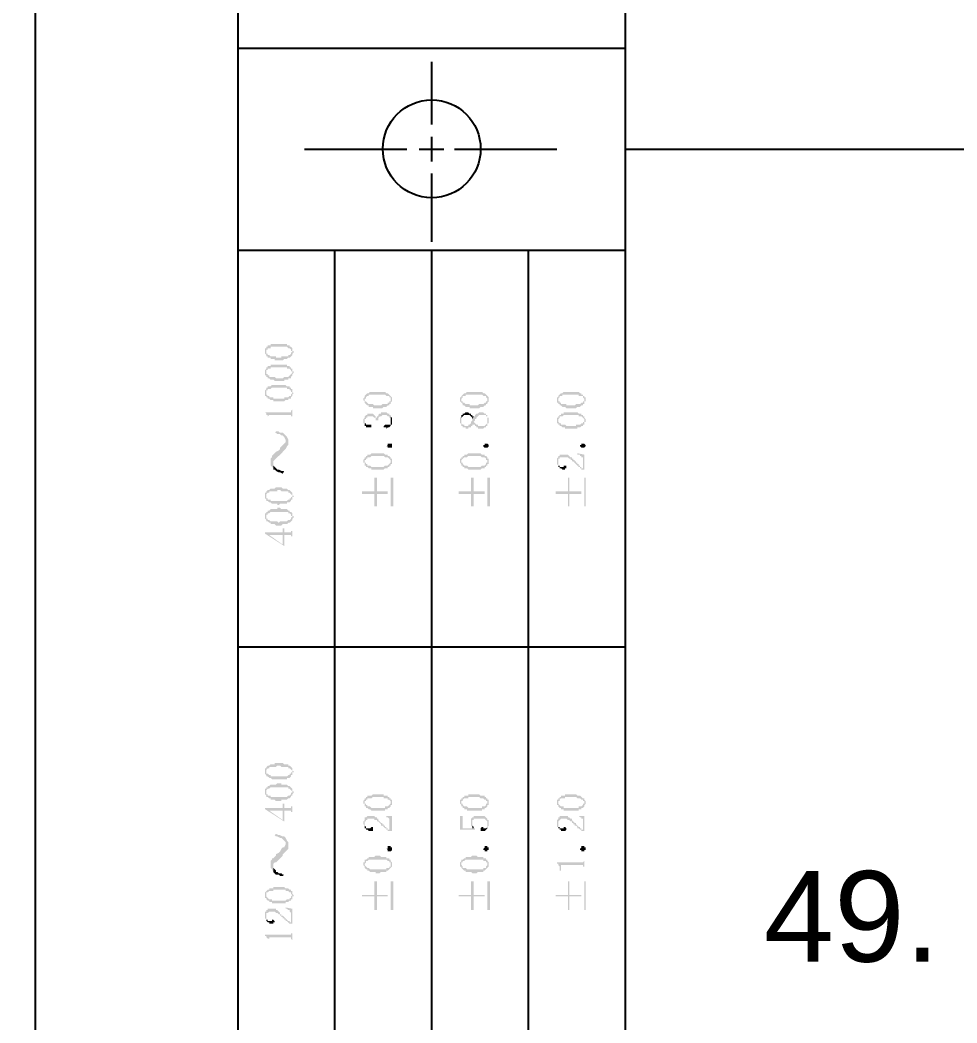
# Model space of a CAD drawing. Header units: millimetres. Extents: x 7018 to 13530, y 4187 to 5692.
# Drawn here: x 11232.56 to 11263.56, y 5044.9 to 5078.09 of the extents above; entities that cross this region are included whole.
import ezdxf

# ---------------------------------------------------------------- set-up
doc = ezdxf.new("R2010")
doc.units = ezdxf.units.MM
doc.layers.add('绘图', color=7, linetype='Continuous')
doc.styles.get("Standard").update_dxf_attribs({"font": 'arial.ttf'})

msp = doc.modelspace()

# ---------------------------------------------------------------- hatches: boundary and pattern name
at = {"transparency": 33554559}
for points in [[(11240.668, 5067.095), (11240.668, 5067.05), (11240.668, 5067.05), (11240.713, 5067.005), (11240.713, 5067.14), (11240.713, 5067.186), (11240.758, 5067.186), (11240.758, 5067.231), (11240.849, 5067.231), (11240.849, 5067.276), (11241.39, 5067.276), (11241.435, 5067.231), (11241.481, 5067.231), (11241.526, 5067.186), (11241.526, 5067.14), (11241.571, 5067.14), (11241.571, 5067.095), (11241.571, 5067.231), (11241.526, 5067.276), (11241.481, 5067.276), (11241.481, 5067.321), (11241.39, 5067.321), (11241.39, 5067.366), (11240.849, 5067.366), (11240.849, 5067.321), (11240.758, 5067.321), (11240.758, 5067.276), (11240.713, 5067.276), (11240.713, 5067.231), (11240.668, 5067.231), (11240.668, 5067.186), (11240.668, 5067.14)], [(11240.713, 5067.005), (11240.713, 5066.96), (11240.758, 5066.96), (11240.758, 5066.915), (11240.849, 5066.915), (11240.849, 5066.87), (11240.984, 5066.87), (11240.984, 5066.824), (11241.255, 5066.824), (11241.3, 5066.87), (11241.39, 5066.87), (11241.435, 5066.915), (11241.481, 5066.915), (11241.526, 5066.96), (11241.526, 5066.96), (11241.571, 5067.005), (11241.571, 5067.05), (11241.571, 5067.05), (11241.616, 5067.095), (11241.616, 5067.14), (11241.571, 5067.14), (11241.571, 5067.186), (11241.571, 5067.231), (11241.571, 5067.095), (11241.526, 5067.095), (11241.526, 5067.05), (11241.526, 5067.05), (11241.481, 5067.005), (11241.435, 5067.005), (11241.435, 5066.96), (11241.21, 5066.96), (11241.21, 5066.915), (11241.029, 5066.915), (11241.029, 5066.96), (11240.849, 5066.96), (11240.804, 5067.005), (11240.758, 5067.005), (11240.758, 5067.05), (11240.713, 5067.05), (11240.713, 5067.095), (11240.713, 5067.095)], [(11240.668, 5066.418), (11240.668, 5066.328), (11240.713, 5066.328), (11240.713, 5066.418), (11240.713, 5066.463), (11240.713, 5066.509), (11240.758, 5066.509), (11240.758, 5066.554), (11240.849, 5066.554), (11240.849, 5066.599), (11241.39, 5066.599), (11241.39, 5066.554), (11241.481, 5066.554), (11241.526, 5066.509), (11241.526, 5066.463), (11241.571, 5066.463), (11241.571, 5066.418), (11241.571, 5066.554), (11241.526, 5066.554), (11241.526, 5066.599), (11241.481, 5066.599), (11241.481, 5066.644), (11241.39, 5066.644), (11241.39, 5066.689), (11240.849, 5066.689), (11240.849, 5066.644), (11240.758, 5066.644), (11240.758, 5066.599), (11240.713, 5066.599), (11240.713, 5066.554), (11240.713, 5066.554), (11240.668, 5066.509), (11240.668, 5066.463), (11240.668, 5066.463)], [(11240.713, 5066.328), (11240.713, 5066.283), (11240.758, 5066.283), (11240.758, 5066.238), (11240.804, 5066.238), (11240.849, 5066.193), (11240.939, 5066.193), (11240.984, 5066.147), (11241.3, 5066.147), (11241.3, 5066.193), (11241.435, 5066.193), (11241.435, 5066.238), (11241.526, 5066.238), (11241.526, 5066.283), (11241.526, 5066.283), (11241.571, 5066.328), (11241.571, 5066.373), (11241.571, 5066.373), (11241.616, 5066.418), (11241.616, 5066.463), (11241.571, 5066.463), (11241.571, 5066.509), (11241.571, 5066.554), (11241.571, 5066.418), (11241.571, 5066.418), (11241.526, 5066.373), (11241.526, 5066.373), (11241.481, 5066.328), (11241.481, 5066.328), (11241.435, 5066.283), (11241.3, 5066.283), (11241.255, 5066.238), (11241.029, 5066.238), (11240.984, 5066.283), (11240.804, 5066.283), (11240.804, 5066.328), (11240.758, 5066.328), (11240.758, 5066.373), (11240.713, 5066.373), (11240.713, 5066.418), (11240.713, 5066.418)], [(11240.668, 5065.741), (11240.668, 5065.696), (11240.668, 5065.651), (11240.713, 5065.651), (11240.713, 5065.606), (11240.713, 5065.741), (11240.713, 5065.786), (11240.713, 5065.832), (11240.758, 5065.832), (11240.758, 5065.877), (11240.849, 5065.877), (11240.894, 5065.922), (11241.39, 5065.922), (11241.39, 5065.877), (11241.481, 5065.877), (11241.481, 5065.832), (11241.526, 5065.832), (11241.526, 5065.786), (11241.571, 5065.786), (11241.571, 5065.741), (11241.571, 5065.877), (11241.526, 5065.877), (11241.526, 5065.922), (11241.481, 5065.922), (11241.481, 5065.967), (11241.39, 5065.967), (11241.345, 5066.012), (11240.894, 5066.012), (11240.849, 5065.967), (11240.758, 5065.967), (11240.758, 5065.922), (11240.713, 5065.922), (11240.713, 5065.877), (11240.713, 5065.877), (11240.668, 5065.832), (11240.668, 5065.786), (11240.668, 5065.786)], [(11240.713, 5065.606), (11240.758, 5065.606), (11240.758, 5065.561), (11240.804, 5065.561), (11240.849, 5065.516), (11240.939, 5065.516), (11240.939, 5065.47), (11241.3, 5065.47), (11241.345, 5065.516), (11241.435, 5065.516), (11241.435, 5065.561), (11241.526, 5065.561), (11241.526, 5065.606), (11241.526, 5065.606), (11241.571, 5065.651), (11241.571, 5065.696), (11241.571, 5065.696), (11241.616, 5065.741), (11241.616, 5065.741), (11241.571, 5065.786), (11241.571, 5065.832), (11241.571, 5065.877), (11241.571, 5065.741), (11241.571, 5065.741), (11241.526, 5065.696), (11241.526, 5065.651), (11241.481, 5065.651), (11241.435, 5065.606), (11241.3, 5065.606), (11241.3, 5065.561), (11240.939, 5065.561), (11240.939, 5065.606), (11240.804, 5065.606), (11240.804, 5065.651), (11240.758, 5065.651), (11240.713, 5065.696), (11240.713, 5065.741), (11240.713, 5065.741)], [(11243.918, 5065.516), (11243.918, 5065.516), (11243.963, 5065.47), (11243.963, 5065.425), (11243.963, 5065.516), (11243.963, 5065.561), (11244.008, 5065.561), (11244.008, 5065.606), (11244.008, 5065.606), (11244.053, 5065.651), (11244.098, 5065.651), (11244.098, 5065.696), (11244.64, 5065.696), (11244.685, 5065.651), (11244.775, 5065.651), (11244.775, 5065.606), (11244.82, 5065.606), (11244.82, 5065.561), (11244.82, 5065.516), (11244.82, 5065.651), (11244.82, 5065.651), (11244.775, 5065.696), (11244.775, 5065.696), (11244.73, 5065.741), (11244.685, 5065.741), (11244.64, 5065.786), (11244.143, 5065.786), (11244.098, 5065.741), (11244.053, 5065.741), (11244.008, 5065.696), (11244.008, 5065.696), (11243.963, 5065.651), (11243.963, 5065.606), (11243.963, 5065.606), (11243.918, 5065.561), (11243.918, 5065.561)], [(11247.122, 5065.516), (11247.122, 5065.47), (11247.167, 5065.425), (11247.167, 5065.516), (11247.167, 5065.561), (11247.167, 5065.561), (11247.212, 5065.606), (11247.212, 5065.651), (11247.303, 5065.651), (11247.303, 5065.696), (11247.844, 5065.696), (11247.889, 5065.651), (11247.98, 5065.651), (11247.98, 5065.606), (11247.98, 5065.606), (11248.025, 5065.561), (11248.025, 5065.516), (11248.025, 5065.651), (11248.025, 5065.651), (11247.98, 5065.696), (11247.98, 5065.696), (11247.934, 5065.741), (11247.889, 5065.741), (11247.844, 5065.786), (11247.348, 5065.786), (11247.303, 5065.741), (11247.257, 5065.741), (11247.212, 5065.696), (11247.212, 5065.696), (11247.167, 5065.651), (11247.167, 5065.606), (11247.122, 5065.606), (11247.122, 5065.561), (11247.122, 5065.561)], [(11250.326, 5065.516), (11250.326, 5065.425), (11250.372, 5065.425), (11250.372, 5065.516), (11250.372, 5065.561), (11250.372, 5065.561), (11250.417, 5065.606), (11250.417, 5065.651), (11250.507, 5065.651), (11250.507, 5065.696), (11251.049, 5065.696), (11251.049, 5065.651), (11251.184, 5065.651), (11251.184, 5065.606), (11251.184, 5065.606), (11251.229, 5065.561), (11251.229, 5065.516), (11251.229, 5065.651), (11251.184, 5065.651), (11251.184, 5065.696), (11251.139, 5065.696), (11251.139, 5065.741), (11251.094, 5065.741), (11251.049, 5065.786), (11250.552, 5065.786), (11250.507, 5065.741), (11250.462, 5065.741), (11250.417, 5065.696), (11250.417, 5065.696), (11250.372, 5065.651), (11250.372, 5065.606), (11250.326, 5065.606), (11250.326, 5065.561), (11250.326, 5065.561)], [(11243.963, 5065.425), (11244.008, 5065.38), (11244.008, 5065.38), (11244.053, 5065.335), (11244.098, 5065.335), (11244.098, 5065.29), (11244.234, 5065.29), (11244.234, 5065.245), (11244.55, 5065.245), (11244.595, 5065.29), (11244.685, 5065.29), (11244.73, 5065.335), (11244.775, 5065.335), (11244.775, 5065.38), (11244.82, 5065.38), (11244.82, 5065.425), (11244.82, 5065.425), (11244.865, 5065.47), (11244.865, 5065.516), (11244.865, 5065.561), (11244.865, 5065.606), (11244.865, 5065.606), (11244.82, 5065.651), (11244.82, 5065.516), (11244.82, 5065.47), (11244.775, 5065.47), (11244.775, 5065.425), (11244.73, 5065.425), (11244.73, 5065.38), (11244.55, 5065.38), (11244.504, 5065.335), (11244.279, 5065.335), (11244.234, 5065.38), (11244.098, 5065.38), (11244.053, 5065.425), (11244.053, 5065.425), (11244.008, 5065.47), (11243.963, 5065.47), (11243.963, 5065.516), (11243.963, 5065.516)], [(11247.167, 5065.425), (11247.212, 5065.38), (11247.212, 5065.335), (11247.257, 5065.335), (11247.303, 5065.29), (11247.438, 5065.29), (11247.438, 5065.245), (11247.754, 5065.245), (11247.799, 5065.29), (11247.889, 5065.29), (11247.934, 5065.335), (11247.98, 5065.335), (11247.98, 5065.38), (11248.025, 5065.38), (11248.025, 5065.425), (11248.025, 5065.425), (11248.07, 5065.47), (11248.07, 5065.516), (11248.07, 5065.561), (11248.07, 5065.606), (11248.07, 5065.606), (11248.025, 5065.651), (11248.025, 5065.516), (11248.025, 5065.47), (11247.98, 5065.47), (11247.98, 5065.425), (11247.934, 5065.425), (11247.889, 5065.38), (11247.754, 5065.38), (11247.709, 5065.335), (11247.438, 5065.335), (11247.438, 5065.38), (11247.303, 5065.38), (11247.257, 5065.425), (11247.212, 5065.425), (11247.212, 5065.47), (11247.167, 5065.47), (11247.167, 5065.516), (11247.167, 5065.516)], [(11250.372, 5065.425), (11250.372, 5065.38), (11250.417, 5065.38), (11250.417, 5065.335), (11250.462, 5065.335), (11250.507, 5065.29), (11250.597, 5065.29), (11250.642, 5065.245), (11250.958, 5065.245), (11251.003, 5065.29), (11251.094, 5065.29), (11251.139, 5065.335), (11251.184, 5065.335), (11251.184, 5065.38), (11251.229, 5065.38), (11251.229, 5065.425), (11251.229, 5065.47), (11251.274, 5065.47), (11251.274, 5065.516), (11251.274, 5065.561), (11251.274, 5065.606), (11251.229, 5065.606), (11251.229, 5065.651), (11251.229, 5065.516), (11251.229, 5065.47), (11251.184, 5065.47), (11251.184, 5065.425), (11251.139, 5065.425), (11251.094, 5065.38), (11250.958, 5065.38), (11250.913, 5065.335), (11250.642, 5065.335), (11250.642, 5065.38), (11250.462, 5065.38), (11250.462, 5065.425), (11250.417, 5065.425), (11250.417, 5065.47), (11250.372, 5065.47), (11250.372, 5065.516), (11250.372, 5065.516)], [(11240.668, 5065.109), (11240.668, 5065.109), (11240.713, 5065.064), (11240.713, 5065.019), (11240.758, 5065.019), (11240.758, 5064.974), (11240.758, 5064.884), (11240.758, 5064.974), (11240.804, 5065.019), (11241.526, 5065.019), (11241.526, 5064.974), (11241.571, 5064.974), (11241.571, 5064.884), (11241.571, 5065.29), (11241.571, 5065.2), (11241.571, 5065.2), (11241.526, 5065.155), (11241.526, 5065.109), (11241.481, 5065.109)], [(11243.918, 5064.839), (11243.918, 5064.748), (11243.963, 5064.748), (11243.963, 5064.703), (11243.963, 5064.839), (11243.963, 5064.884), (11244.008, 5064.884), (11244.008, 5064.929), (11244.053, 5064.929), (11244.053, 5064.974), (11244.234, 5064.974), (11244.279, 5064.929), (11244.324, 5064.929), (11244.324, 5064.884), (11244.324, 5064.839), (11244.369, 5064.839), (11244.369, 5064.748), (11244.369, 5064.839), (11244.414, 5064.839), (11244.414, 5064.884), (11244.414, 5064.929), (11244.414, 5064.929), (11244.459, 5064.974), (11244.504, 5064.974), (11244.55, 5065.019), (11244.685, 5065.019), (11244.73, 5064.974), (11244.775, 5064.974), (11244.775, 5064.929), (11244.82, 5064.929), (11244.82, 5064.884), (11244.82, 5064.794), (11244.82, 5064.974), (11244.82, 5065.019), (11244.775, 5065.019), (11244.775, 5065.064), (11244.73, 5065.064), (11244.685, 5065.109), (11244.504, 5065.109), (11244.504, 5065.064), (11244.459, 5065.064), (11244.414, 5065.019), (11244.414, 5064.974), (11244.369, 5064.974), (11244.369, 5064.884), (11244.369, 5064.929), (11244.324, 5064.929), (11244.324, 5064.974), (11244.324, 5064.974), (11244.279, 5065.019), (11244.279, 5065.019), (11244.234, 5065.064), (11244.053, 5065.064), (11244.053, 5065.019), (11244.008, 5065.019), (11243.963, 5064.974), (11243.963, 5064.929), (11243.963, 5064.929), (11243.918, 5064.884), (11243.918, 5064.884)], [(11247.122, 5064.839), (11247.122, 5064.748), (11247.167, 5064.748), (11247.167, 5064.703), (11247.167, 5064.658), (11247.212, 5064.658), (11247.212, 5064.613), (11247.303, 5064.613), (11247.303, 5064.568), (11247.393, 5064.568), (11247.393, 5064.613), (11247.483, 5064.613), (11247.483, 5064.658), (11247.528, 5064.658), (11247.528, 5064.703), (11247.573, 5064.703), (11247.573, 5064.748), (11247.573, 5064.703), (11247.573, 5064.794), (11247.573, 5064.794), (11247.619, 5064.839), (11247.619, 5064.884), (11247.664, 5064.884), (11247.664, 5064.929), (11247.664, 5064.929), (11247.709, 5064.974), (11247.709, 5064.974), (11247.754, 5065.019), (11247.98, 5065.019), (11247.98, 5064.974), (11248.025, 5064.974), (11248.025, 5064.884), (11248.025, 5064.703), (11248.025, 5064.748), (11248.07, 5064.748), (11248.07, 5064.794), (11248.07, 5064.884), (11248.07, 5064.929), (11248.025, 5064.929), (11248.025, 5064.974), (11248.025, 5065.019), (11247.98, 5065.019), (11247.98, 5065.064), (11247.934, 5065.064), (11247.889, 5065.109), (11247.754, 5065.109), (11247.709, 5065.064), (11247.664, 5065.064), (11247.619, 5065.019), (11247.619, 5064.974), (11247.573, 5064.974), (11247.573, 5064.929), (11247.573, 5064.974), (11247.528, 5064.884), (11247.528, 5064.839), (11247.528, 5064.839), (11247.483, 5064.794), (11247.483, 5064.748), (11247.483, 5064.748), (11247.438, 5064.703), (11247.393, 5064.703), (11247.393, 5064.658), (11247.257, 5064.658), (11247.257, 5064.703), (11247.212, 5064.703), (11247.167, 5064.748), (11247.167, 5064.794), (11247.167, 5064.974), (11247.167, 5064.974), (11247.122, 5064.929), (11247.122, 5064.884), (11247.122, 5064.884)], [(11247.167, 5064.974), (11247.167, 5064.839), (11247.167, 5064.884), (11247.167, 5064.929), (11247.167, 5064.929), (11247.212, 5064.974), (11247.212, 5064.974), (11247.257, 5065.019), (11247.438, 5065.019), (11247.483, 5064.974), (11247.483, 5064.974), (11247.528, 5064.929), (11247.528, 5064.884), (11247.573, 5064.974), (11247.528, 5064.974), (11247.528, 5065.019), (11247.483, 5065.019), (11247.483, 5065.064), (11247.438, 5065.064), (11247.393, 5065.109), (11247.303, 5065.109), (11247.257, 5065.064), (11247.212, 5065.064), (11247.212, 5065.019), (11247.167, 5065.019)], [(11250.326, 5064.839), (11250.326, 5064.794), (11250.326, 5064.748), (11250.372, 5064.748), (11250.372, 5064.703), (11250.372, 5064.839), (11250.372, 5064.884), (11250.372, 5064.884), (11250.417, 5064.929), (11250.417, 5064.974), (11250.507, 5064.974), (11250.552, 5065.019), (11251.049, 5065.019), (11251.049, 5064.974), (11251.139, 5064.974), (11251.184, 5064.929), (11251.184, 5064.929), (11251.229, 5064.884), (11251.229, 5064.839), (11251.229, 5064.974), (11251.184, 5064.974), (11251.184, 5065.019), (11251.139, 5065.019), (11251.139, 5065.064), (11251.049, 5065.064), (11251.003, 5065.109), (11250.552, 5065.109), (11250.552, 5065.064), (11250.462, 5065.064), (11250.462, 5065.019), (11250.417, 5065.019), (11250.372, 5064.974), (11250.372, 5064.929), (11250.326, 5064.929), (11250.326, 5064.884), (11250.326, 5064.884)], [(11243.963, 5064.703), (11243.963, 5064.658), (11244.008, 5064.658), (11244.008, 5064.613), (11244.188, 5064.613), (11244.188, 5064.658), (11244.188, 5064.703), (11244.008, 5064.703), (11244.008, 5064.748), (11243.963, 5064.748), (11243.963, 5064.794), (11243.963, 5064.794)], [(11244.595, 5064.658), (11244.595, 5064.613), (11244.685, 5064.613), (11244.685, 5064.568), (11244.685, 5064.568), (11244.73, 5064.613), (11244.775, 5064.613), (11244.82, 5064.658), (11244.82, 5064.703), (11244.865, 5064.703), (11244.865, 5064.748), (11244.865, 5064.839), (11244.865, 5064.884), (11244.865, 5064.929), (11244.865, 5064.929), (11244.82, 5064.974), (11244.82, 5064.794), (11244.82, 5064.703), (11244.64, 5064.703)], [(11247.573, 5064.703), (11247.619, 5064.703), (11247.619, 5064.658), (11247.664, 5064.658), (11247.664, 5064.613), (11247.709, 5064.613), (11247.709, 5064.568), (11247.889, 5064.568), (11247.934, 5064.613), (11247.98, 5064.613), (11247.98, 5064.658), (11248.025, 5064.658), (11248.025, 5064.703), (11248.025, 5064.839), (11248.025, 5064.748), (11248.025, 5064.748), (11247.98, 5064.703), (11247.98, 5064.703), (11247.934, 5064.658), (11247.709, 5064.658), (11247.709, 5064.703), (11247.664, 5064.703), (11247.619, 5064.748), (11247.619, 5064.748), (11247.573, 5064.794)], [(11250.372, 5064.703), (11250.417, 5064.703), (11250.417, 5064.658), (11250.462, 5064.658), (11250.507, 5064.613), (11250.597, 5064.613), (11250.597, 5064.568), (11251.003, 5064.568), (11251.003, 5064.613), (11251.094, 5064.613), (11251.139, 5064.658), (11251.184, 5064.658), (11251.184, 5064.703), (11251.229, 5064.703), (11251.229, 5064.748), (11251.229, 5064.794), (11251.274, 5064.794), (11251.274, 5064.839), (11251.274, 5064.884), (11251.274, 5064.884), (11251.229, 5064.929), (11251.229, 5064.974), (11251.229, 5064.839), (11251.229, 5064.794), (11251.184, 5064.794), (11251.184, 5064.748), (11251.139, 5064.748), (11251.094, 5064.703), (11250.958, 5064.703), (11250.958, 5064.658), (11250.642, 5064.658), (11250.597, 5064.703), (11250.462, 5064.703), (11250.462, 5064.748), (11250.417, 5064.748), (11250.372, 5064.794), (11250.372, 5064.839), (11250.372, 5064.839)], [(11240.984, 5064.432), (11241.029, 5064.432), (11241.074, 5064.387), (11241.165, 5064.387), (11241.21, 5064.342), (11241.255, 5064.342), (11241.3, 5064.297), (11241.345, 5064.207), (11241.345, 5063.891), (11241.345, 5063.891), (11241.39, 5063.981), (11241.435, 5064.026), (11241.435, 5064.207), (11241.39, 5064.297), (11241.345, 5064.342), (11241.345, 5064.342), (11241.3, 5064.387), (11241.255, 5064.432), (11241.165, 5064.432), (11241.119, 5064.478), (11241.029, 5064.478)], [(11240.849, 5063.44), (11240.849, 5063.349), (11240.894, 5063.304), (11240.939, 5063.259), (11240.939, 5063.44), (11240.939, 5063.485), (11240.984, 5063.53), (11241.029, 5063.575), (11241.074, 5063.62), (11241.119, 5063.665), (11241.165, 5063.71), (11241.21, 5063.755), (11241.255, 5063.801), (11241.255, 5063.801), (11241.3, 5063.846), (11241.345, 5063.891), (11241.345, 5064.162), (11241.345, 5064.117), (11241.3, 5064.071), (11241.255, 5064.026), (11241.21, 5063.981), (11241.165, 5063.936), (11241.165, 5063.891), (11241.119, 5063.846), (11241.029, 5063.801), (11241.029, 5063.801), (11240.984, 5063.755), (11240.939, 5063.71), (11240.894, 5063.665), (11240.894, 5063.62), (11240.849, 5063.575), (11240.849, 5063.53)], [(11244.865, 5063.981), (11244.865, 5063.936), (11244.73, 5063.936), (11244.73, 5063.981), (11244.685, 5063.981), (11244.73, 5064.026), (11244.73, 5064.071), (11244.865, 5064.071), (11244.865, 5064.026), (11244.865, 5063.981)], [(11248.07, 5063.981), (11248.07, 5063.981), (11248.025, 5063.936), (11247.934, 5063.936), (11247.889, 5063.981), (11247.889, 5064.026), (11247.934, 5064.026), (11247.934, 5064.071), (11248.025, 5064.071), (11248.07, 5064.026), (11248.07, 5063.981)], [(11251.274, 5063.981), (11251.274, 5063.981), (11251.229, 5063.936), (11251.139, 5063.936), (11251.094, 5063.981), (11251.094, 5064.026), (11251.139, 5064.026), (11251.139, 5064.071), (11251.229, 5064.071), (11251.274, 5064.026), (11251.274, 5063.981)], [(11240.939, 5063.259), (11240.939, 5063.214), (11240.984, 5063.214), (11241.029, 5063.169), (11241.119, 5063.124), (11241.165, 5063.124), (11241.255, 5063.078), (11241.3, 5063.169), (11241.21, 5063.169), (11241.119, 5063.214), (11241.074, 5063.214), (11241.029, 5063.259), (11241.029, 5063.259), (11240.984, 5063.304), (11240.939, 5063.349), (11240.939, 5063.44)], [(11243.918, 5063.485), (11243.918, 5063.44), (11243.963, 5063.44), (11243.963, 5063.394), (11243.963, 5063.349), (11243.963, 5063.485), (11243.963, 5063.53), (11244.008, 5063.53), (11244.008, 5063.575), (11244.053, 5063.575), (11244.053, 5063.62), (11244.143, 5063.62), (11244.188, 5063.665), (11244.595, 5063.665), (11244.64, 5063.62), (11244.73, 5063.62), (11244.775, 5063.575), (11244.775, 5063.575), (11244.82, 5063.53), (11244.82, 5063.485), (11244.82, 5063.62), (11244.82, 5063.62), (11244.775, 5063.665), (11244.73, 5063.665), (11244.73, 5063.71), (11244.64, 5063.71), (11244.595, 5063.755), (11244.188, 5063.755), (11244.143, 5063.71), (11244.053, 5063.71), (11244.053, 5063.665), (11244.008, 5063.665), (11244.008, 5063.62), (11243.963, 5063.62), (11243.963, 5063.575), (11243.963, 5063.575), (11243.918, 5063.53), (11243.918, 5063.53)], [(11243.963, 5063.349), (11244.008, 5063.349), (11244.008, 5063.304), (11244.053, 5063.304), (11244.098, 5063.259), (11244.188, 5063.259), (11244.188, 5063.214), (11244.595, 5063.214), (11244.64, 5063.259), (11244.73, 5063.259), (11244.73, 5063.304), (11244.775, 5063.304), (11244.775, 5063.349), (11244.82, 5063.349), (11244.82, 5063.394), (11244.865, 5063.394), (11244.865, 5063.44), (11244.865, 5063.485), (11244.865, 5063.53), (11244.865, 5063.575), (11244.82, 5063.575), (11244.82, 5063.62), (11244.82, 5063.485), (11244.82, 5063.44), (11244.82, 5063.44), (11244.775, 5063.394), (11244.775, 5063.394), (11244.73, 5063.349), (11244.64, 5063.349), (11244.595, 5063.304), (11244.188, 5063.304), (11244.143, 5063.349), (11244.053, 5063.349), (11244.053, 5063.394), (11244.008, 5063.394), (11244.008, 5063.44), (11243.963, 5063.44), (11243.963, 5063.485), (11243.963, 5063.485)], [(11247.122, 5063.485), (11247.122, 5063.44), (11247.122, 5063.44), (11247.167, 5063.394), (11247.167, 5063.349), (11247.167, 5063.485), (11247.167, 5063.53), (11247.167, 5063.53), (11247.212, 5063.575), (11247.212, 5063.575), (11247.257, 5063.62), (11247.348, 5063.62), (11247.393, 5063.665), (11247.799, 5063.665), (11247.844, 5063.62), (11247.934, 5063.62), (11247.98, 5063.575), (11247.98, 5063.53), (11248.025, 5063.53), (11248.025, 5063.485), (11248.025, 5063.62), (11248.025, 5063.62), (11247.98, 5063.665), (11247.934, 5063.665), (11247.934, 5063.71), (11247.844, 5063.71), (11247.799, 5063.755), (11247.393, 5063.755), (11247.348, 5063.71), (11247.257, 5063.71), (11247.257, 5063.665), (11247.212, 5063.665), (11247.212, 5063.62), (11247.167, 5063.62), (11247.167, 5063.575), (11247.122, 5063.575), (11247.122, 5063.53), (11247.122, 5063.53)], [(11247.167, 5063.349), (11247.212, 5063.349), (11247.212, 5063.304), (11247.257, 5063.304), (11247.257, 5063.259), (11247.348, 5063.259), (11247.393, 5063.214), (11247.799, 5063.214), (11247.844, 5063.259), (11247.934, 5063.259), (11247.934, 5063.304), (11247.98, 5063.304), (11247.98, 5063.349), (11248.025, 5063.349), (11248.025, 5063.394), (11248.07, 5063.394), (11248.07, 5063.44), (11248.07, 5063.485), (11248.07, 5063.53), (11248.07, 5063.575), (11248.025, 5063.575), (11248.025, 5063.62), (11248.025, 5063.485), (11248.025, 5063.44), (11247.98, 5063.44), (11247.98, 5063.394), (11247.98, 5063.394), (11247.934, 5063.349), (11247.844, 5063.349), (11247.799, 5063.304), (11247.393, 5063.304), (11247.348, 5063.349), (11247.257, 5063.349), (11247.212, 5063.394), (11247.212, 5063.44), (11247.167, 5063.44), (11247.167, 5063.485), (11247.167, 5063.485)], [(11250.326, 5063.485), (11250.326, 5063.44), (11250.326, 5063.394), (11250.326, 5063.394), (11250.372, 5063.349), (11250.372, 5063.485), (11250.372, 5063.575), (11250.417, 5063.575), (11250.417, 5063.62), (11250.688, 5063.62), (11250.733, 5063.575), (11250.778, 5063.575), (11250.778, 5063.53), (11250.823, 5063.53), (11250.823, 5063.485), (11250.868, 5063.485), (11250.913, 5063.44), (11250.913, 5063.44), (11250.958, 5063.394), (11250.958, 5063.394), (11251.003, 5063.349), (11251.003, 5063.349), (11251.049, 5063.304), (11251.094, 5063.304), (11251.094, 5063.259), (11251.139, 5063.259), (11251.139, 5063.214), (11251.184, 5063.214), (11251.184, 5063.259), (11251.139, 5063.259), (11251.139, 5063.304), (11251.094, 5063.304), (11251.094, 5063.349), (11251.049, 5063.349), (11251.049, 5063.394), (11251.003, 5063.394), (11251.003, 5063.44), (11250.958, 5063.44), (11250.958, 5063.485), (11250.913, 5063.485), (11250.913, 5063.53), (11250.868, 5063.53), (11250.868, 5063.575), (11250.823, 5063.575), (11250.823, 5063.62), (11250.778, 5063.62), (11250.733, 5063.665), (11250.733, 5063.665), (11250.688, 5063.71), (11250.417, 5063.71), (11250.417, 5063.665), (11250.372, 5063.665), (11250.372, 5063.62), (11250.372, 5063.62), (11250.326, 5063.575), (11250.326, 5063.53), (11250.326, 5063.53)], [(11250.372, 5063.349), (11250.372, 5063.304), (11250.417, 5063.304), (11250.417, 5063.259), (11250.462, 5063.259), (11250.507, 5063.214), (11250.597, 5063.214), (11250.597, 5063.259), (11250.642, 5063.259), (11250.642, 5063.304), (11250.642, 5063.349), (11250.552, 5063.349), (11250.552, 5063.304), (11250.417, 5063.304), (11250.417, 5063.349), (11250.372, 5063.349), (11250.372, 5063.394), (11250.372, 5063.485)], [(11251.003, 5063.755), (11251.003, 5063.71), (11251.094, 5063.71), (11251.094, 5063.665), (11251.139, 5063.665), (11251.139, 5063.62), (11251.184, 5063.62), (11251.184, 5063.214), (11251.229, 5063.214), (11251.229, 5063.71)], [(11243.873, 5062.492), (11243.873, 5062.401), (11244.279, 5062.401), (11244.279, 5061.995), (11244.369, 5061.995), (11244.369, 5062.401), (11244.73, 5062.401), (11244.73, 5062.492), (11244.369, 5062.492), (11244.369, 5062.943), (11244.279, 5062.943), (11244.279, 5062.492)], [(11244.911, 5061.995), (11244.911, 5062.943), (11244.82, 5062.943), (11244.82, 5061.995)], [(11247.077, 5062.492), (11247.077, 5062.401), (11247.483, 5062.401), (11247.483, 5061.995), (11247.573, 5061.995), (11247.573, 5062.401), (11247.934, 5062.401), (11247.934, 5062.492), (11247.573, 5062.492), (11247.573, 5062.943), (11247.483, 5062.943), (11247.483, 5062.492)], [(11248.115, 5061.995), (11248.115, 5062.943), (11248.025, 5062.943), (11248.025, 5061.995)], [(11250.281, 5062.492), (11250.281, 5062.401), (11250.688, 5062.401), (11250.688, 5061.995), (11250.733, 5061.995), (11250.733, 5062.401), (11251.139, 5062.401), (11251.139, 5062.492), (11250.733, 5062.492), (11250.733, 5062.943), (11250.688, 5062.943), (11250.688, 5062.492)], [(11251.274, 5061.995), (11251.274, 5062.943), (11251.229, 5062.943), (11251.229, 5061.995)], [(11240.668, 5062.356), (11240.668, 5062.311), (11240.668, 5062.266), (11240.668, 5062.266), (11240.713, 5062.221), (11240.713, 5062.356), (11240.713, 5062.401), (11240.713, 5062.401), (11240.758, 5062.447), (11240.804, 5062.447), (11240.804, 5062.492), (11241.074, 5062.492), (11241.074, 5062.537), (11241.165, 5062.537), (11241.21, 5062.492), (11241.435, 5062.492), (11241.435, 5062.447), (11241.481, 5062.447), (11241.526, 5062.401), (11241.526, 5062.401), (11241.571, 5062.356), (11241.571, 5062.447), (11241.526, 5062.492), (11241.526, 5062.492), (11241.481, 5062.537), (11241.435, 5062.537), (11241.39, 5062.582), (11241.255, 5062.582), (11241.21, 5062.627), (11241.029, 5062.627), (11240.984, 5062.582), (11240.849, 5062.582), (11240.804, 5062.537), (11240.758, 5062.537), (11240.713, 5062.492), (11240.713, 5062.447), (11240.668, 5062.447), (11240.668, 5062.401)], [(11240.713, 5062.221), (11240.713, 5062.176), (11240.758, 5062.176), (11240.804, 5062.131), (11240.849, 5062.131), (11240.894, 5062.086), (11241.074, 5062.086), (11241.074, 5062.04), (11241.119, 5062.04), (11241.165, 5062.086), (11241.39, 5062.086), (11241.39, 5062.131), (11241.481, 5062.131), (11241.526, 5062.176), (11241.526, 5062.221), (11241.571, 5062.221), (11241.571, 5062.266), (11241.571, 5062.311), (11241.616, 5062.311), (11241.616, 5062.356), (11241.571, 5062.356), (11241.571, 5062.401), (11241.571, 5062.447), (11241.571, 5062.311), (11241.526, 5062.311), (11241.526, 5062.266), (11241.481, 5062.266), (11241.481, 5062.221), (11241.435, 5062.221), (11241.39, 5062.176), (11240.849, 5062.176), (11240.849, 5062.221), (11240.758, 5062.221), (11240.758, 5062.266), (11240.713, 5062.266), (11240.713, 5062.311), (11240.713, 5062.356)], [(11240.668, 5061.679), (11240.668, 5061.634), (11240.668, 5061.589), (11240.668, 5061.589), (11240.713, 5061.544), (11240.713, 5061.679), (11240.713, 5061.725), (11240.758, 5061.725), (11240.758, 5061.77), (11240.804, 5061.77), (11240.849, 5061.815), (11241.435, 5061.815), (11241.435, 5061.77), (11241.481, 5061.77), (11241.526, 5061.725), (11241.526, 5061.679), (11241.571, 5061.679), (11241.571, 5061.77), (11241.526, 5061.815), (11241.481, 5061.815), (11241.481, 5061.86), (11241.435, 5061.86), (11241.39, 5061.905), (11241.21, 5061.905), (11241.165, 5061.95), (11241.074, 5061.95), (11241.074, 5061.905), (11240.849, 5061.905), (11240.804, 5061.86), (11240.758, 5061.86), (11240.758, 5061.815), (11240.713, 5061.815), (11240.713, 5061.77), (11240.668, 5061.77), (11240.668, 5061.725)], [(11240.713, 5061.544), (11240.713, 5061.499), (11240.758, 5061.499), (11240.804, 5061.454), (11240.849, 5061.454), (11240.849, 5061.409), (11240.984, 5061.409), (11241.029, 5061.363), (11241.21, 5061.363), (11241.255, 5061.409), (11241.39, 5061.409), (11241.435, 5061.454), (11241.481, 5061.454), (11241.526, 5061.499), (11241.526, 5061.499), (11241.571, 5061.544), (11241.571, 5061.589), (11241.571, 5061.589), (11241.616, 5061.634), (11241.616, 5061.679), (11241.571, 5061.679), (11241.571, 5061.725), (11241.571, 5061.77), (11241.571, 5061.634), (11241.526, 5061.634), (11241.526, 5061.589), (11241.526, 5061.589), (11241.481, 5061.544), (11241.435, 5061.544), (11241.39, 5061.499), (11241.165, 5061.499), (11241.119, 5061.454), (11241.119, 5061.454), (11241.074, 5061.499), (11240.849, 5061.499), (11240.804, 5061.544), (11240.758, 5061.544), (11240.758, 5061.589), (11240.713, 5061.589), (11240.713, 5061.634), (11240.713, 5061.679)], [(11240.668, 5061.138), (11240.668, 5061.093), (11241.3, 5060.686), (11241.3, 5061.048), (11241.526, 5061.048), (11241.526, 5061.002), (11241.571, 5061.002), (11241.571, 5060.912), (11241.571, 5061.273), (11241.571, 5061.183), (11241.526, 5061.183), (11241.526, 5061.138), (11241.3, 5061.138), (11241.3, 5061.273), (11241.255, 5061.273), (11241.255, 5060.732), (11240.804, 5061.048), (11240.804, 5061.048)], [(11240.668, 5061.138), (11240.804, 5061.048), (11241.255, 5061.048), (11241.255, 5060.732), (11241.255, 5061.138)], [(11240.668, 5053.24), (11240.668, 5053.195), (11240.668, 5053.149), (11240.668, 5053.149), (11240.713, 5053.104), (11240.713, 5053.24), (11240.713, 5053.285), (11240.713, 5053.285), (11240.758, 5053.33), (11240.804, 5053.33), (11240.804, 5053.375), (11241.029, 5053.375), (11241.074, 5053.42), (11241.165, 5053.42), (11241.21, 5053.375), (11241.435, 5053.375), (11241.435, 5053.33), (11241.481, 5053.33), (11241.526, 5053.285), (11241.526, 5053.285), (11241.571, 5053.24), (11241.571, 5053.33), (11241.526, 5053.375), (11241.526, 5053.375), (11241.481, 5053.42), (11241.435, 5053.42), (11241.435, 5053.465), (11241.3, 5053.465), (11241.255, 5053.51), (11240.984, 5053.51), (11240.984, 5053.465), (11240.849, 5053.465), (11240.804, 5053.42), (11240.758, 5053.42), (11240.713, 5053.375), (11240.713, 5053.33), (11240.668, 5053.33), (11240.668, 5053.285)], [(11240.713, 5053.104), (11240.713, 5053.059), (11240.758, 5053.059), (11240.804, 5053.014), (11240.849, 5053.014), (11240.894, 5052.969), (11241.39, 5052.969), (11241.39, 5053.014), (11241.481, 5053.014), (11241.526, 5053.059), (11241.526, 5053.104), (11241.571, 5053.104), (11241.571, 5053.149), (11241.571, 5053.195), (11241.616, 5053.195), (11241.616, 5053.24), (11241.571, 5053.24), (11241.571, 5053.285), (11241.571, 5053.33), (11241.571, 5053.195), (11241.526, 5053.195), (11241.526, 5053.149), (11241.481, 5053.149), (11241.481, 5053.104), (11241.435, 5053.104), (11241.39, 5053.059), (11240.849, 5053.059), (11240.849, 5053.104), (11240.804, 5053.104), (11240.758, 5053.149), (11240.713, 5053.149), (11240.713, 5053.195), (11240.713, 5053.24)], [(11240.668, 5052.563), (11240.668, 5052.518), (11240.668, 5052.472), (11240.668, 5052.472), (11240.713, 5052.427), (11240.713, 5052.563), (11240.713, 5052.608), (11240.713, 5052.608), (11240.758, 5052.653), (11240.804, 5052.653), (11240.849, 5052.698), (11241.435, 5052.698), (11241.435, 5052.653), (11241.481, 5052.653), (11241.526, 5052.608), (11241.526, 5052.608), (11241.571, 5052.563), (11241.571, 5052.653), (11241.526, 5052.698), (11241.526, 5052.698), (11241.481, 5052.743), (11241.435, 5052.743), (11241.39, 5052.788), (11241.21, 5052.788), (11241.21, 5052.833), (11241.074, 5052.833), (11241.029, 5052.788), (11240.849, 5052.788), (11240.804, 5052.743), (11240.758, 5052.743), (11240.758, 5052.698), (11240.713, 5052.698), (11240.713, 5052.653), (11240.668, 5052.653), (11240.668, 5052.608)], [(11240.713, 5052.427), (11240.713, 5052.382), (11240.758, 5052.382), (11240.804, 5052.337), (11240.849, 5052.337), (11240.849, 5052.292), (11240.984, 5052.292), (11241.029, 5052.247), (11241.21, 5052.247), (11241.21, 5052.292), (11241.39, 5052.292), (11241.435, 5052.337), (11241.481, 5052.337), (11241.526, 5052.382), (11241.526, 5052.427), (11241.571, 5052.427), (11241.571, 5052.472), (11241.571, 5052.472), (11241.616, 5052.518), (11241.616, 5052.563), (11241.571, 5052.563), (11241.571, 5052.608), (11241.571, 5052.653), (11241.571, 5052.518), (11241.526, 5052.518), (11241.526, 5052.472), (11241.526, 5052.472), (11241.481, 5052.427), (11241.435, 5052.427), (11241.39, 5052.382), (11240.849, 5052.382), (11240.849, 5052.427), (11240.758, 5052.427), (11240.758, 5052.472), (11240.713, 5052.472), (11240.713, 5052.518), (11240.713, 5052.563)], [(11240.668, 5052.021), (11240.668, 5051.976), (11241.3, 5051.57), (11241.3, 5051.931), (11241.526, 5051.931), (11241.526, 5051.886), (11241.571, 5051.886), (11241.571, 5051.795), (11241.571, 5052.156), (11241.571, 5052.066), (11241.526, 5052.066), (11241.526, 5052.021), (11241.3, 5052.021), (11241.3, 5052.156), (11241.255, 5052.156), (11241.255, 5051.615), (11240.804, 5051.931), (11240.804, 5051.931)], [(11243.918, 5052.202), (11243.918, 5052.156), (11243.963, 5052.156), (11243.963, 5052.111), (11243.963, 5052.066), (11243.963, 5052.202), (11243.963, 5052.247), (11244.008, 5052.247), (11244.008, 5052.292), (11244.053, 5052.292), (11244.053, 5052.337), (11244.188, 5052.337), (11244.234, 5052.382), (11244.595, 5052.382), (11244.595, 5052.337), (11244.73, 5052.337), (11244.73, 5052.292), (11244.775, 5052.292), (11244.82, 5052.247), (11244.82, 5052.202), (11244.82, 5052.337), (11244.775, 5052.337), (11244.775, 5052.382), (11244.73, 5052.382), (11244.73, 5052.427), (11244.595, 5052.427), (11244.595, 5052.472), (11244.234, 5052.472), (11244.188, 5052.427), (11244.053, 5052.427), (11244.053, 5052.382), (11244.008, 5052.382), (11244.008, 5052.337), (11243.963, 5052.337), (11243.963, 5052.292), (11243.963, 5052.292), (11243.918, 5052.247)], [(11243.963, 5052.066), (11244.008, 5052.066), (11244.008, 5052.021), (11244.053, 5052.021), (11244.098, 5051.976), (11244.143, 5051.976), (11244.188, 5051.931), (11244.64, 5051.931), (11244.64, 5051.976), (11244.73, 5051.976), (11244.73, 5052.021), (11244.775, 5052.021), (11244.82, 5052.066), (11244.82, 5052.111), (11244.865, 5052.111), (11244.865, 5052.156), (11244.865, 5052.202), (11244.865, 5052.247), (11244.865, 5052.292), (11244.82, 5052.292), (11244.82, 5052.337), (11244.82, 5052.156), (11244.82, 5052.156), (11244.775, 5052.111), (11244.775, 5052.111), (11244.73, 5052.066), (11244.64, 5052.066), (11244.64, 5052.021), (11244.188, 5052.021), (11244.143, 5052.066), (11244.053, 5052.066), (11244.053, 5052.111), (11244.008, 5052.111), (11244.008, 5052.156), (11243.963, 5052.156), (11243.963, 5052.202)], [(11247.122, 5052.202), (11247.122, 5052.156), (11247.122, 5052.156), (11247.167, 5052.111), (11247.167, 5052.066), (11247.167, 5052.202), (11247.167, 5052.247), (11247.212, 5052.247), (11247.212, 5052.292), (11247.212, 5052.292), (11247.257, 5052.337), (11247.393, 5052.337), (11247.393, 5052.382), (11247.754, 5052.382), (11247.799, 5052.337), (11247.889, 5052.337), (11247.934, 5052.292), (11247.98, 5052.292), (11247.98, 5052.247), (11248.025, 5052.247), (11248.025, 5052.202), (11248.025, 5052.337), (11247.98, 5052.337), (11247.98, 5052.382), (11247.934, 5052.382), (11247.934, 5052.427), (11247.799, 5052.427), (11247.754, 5052.472), (11247.393, 5052.472), (11247.393, 5052.427), (11247.257, 5052.427), (11247.257, 5052.382), (11247.212, 5052.382), (11247.212, 5052.337), (11247.167, 5052.337), (11247.167, 5052.292), (11247.122, 5052.292)], [(11247.167, 5052.066), (11247.212, 5052.066), (11247.212, 5052.021), (11247.257, 5052.021), (11247.257, 5051.976), (11247.348, 5051.976), (11247.348, 5051.931), (11247.844, 5051.931), (11247.844, 5051.976), (11247.934, 5051.976), (11247.934, 5052.021), (11247.98, 5052.021), (11248.025, 5052.066), (11248.025, 5052.111), (11248.07, 5052.111), (11248.07, 5052.156), (11248.07, 5052.202), (11248.07, 5052.247), (11248.07, 5052.292), (11248.025, 5052.292), (11248.025, 5052.337), (11248.025, 5052.156), (11247.98, 5052.156), (11247.98, 5052.111), (11247.98, 5052.111), (11247.934, 5052.066), (11247.844, 5052.066), (11247.844, 5052.021), (11247.393, 5052.021), (11247.348, 5052.066), (11247.257, 5052.066), (11247.212, 5052.111), (11247.212, 5052.156), (11247.167, 5052.156), (11247.167, 5052.202)], [(11250.326, 5052.202), (11250.326, 5052.156), (11250.326, 5052.111), (11250.372, 5052.111), (11250.372, 5052.066), (11250.372, 5052.202), (11250.372, 5052.247), (11250.417, 5052.247), (11250.417, 5052.292), (11250.417, 5052.292), (11250.462, 5052.337), (11250.597, 5052.337), (11250.597, 5052.382), (11250.958, 5052.382), (11251.003, 5052.337), (11251.094, 5052.337), (11251.139, 5052.292), (11251.184, 5052.292), (11251.184, 5052.247), (11251.229, 5052.247), (11251.229, 5052.202), (11251.229, 5052.337), (11251.184, 5052.337), (11251.139, 5052.382), (11251.139, 5052.382), (11251.094, 5052.427), (11251.003, 5052.427), (11250.958, 5052.472), (11250.597, 5052.472), (11250.597, 5052.427), (11250.462, 5052.427), (11250.462, 5052.382), (11250.417, 5052.382), (11250.417, 5052.337), (11250.372, 5052.337), (11250.372, 5052.292), (11250.326, 5052.292)], [(11250.372, 5052.066), (11250.372, 5052.066), (11250.417, 5052.021), (11250.462, 5052.021), (11250.462, 5051.976), (11250.552, 5051.976), (11250.552, 5051.931), (11251.049, 5051.931), (11251.049, 5051.976), (11251.139, 5051.976), (11251.139, 5052.021), (11251.184, 5052.021), (11251.229, 5052.066), (11251.229, 5052.111), (11251.229, 5052.111), (11251.274, 5052.156), (11251.274, 5052.202), (11251.274, 5052.247), (11251.274, 5052.247), (11251.229, 5052.292), (11251.229, 5052.337), (11251.229, 5052.156), (11251.184, 5052.156), (11251.184, 5052.111), (11251.184, 5052.111), (11251.139, 5052.066), (11251.049, 5052.066), (11251.049, 5052.021), (11250.552, 5052.021), (11250.552, 5052.066), (11250.462, 5052.066), (11250.417, 5052.111), (11250.417, 5052.111), (11250.372, 5052.156), (11250.372, 5052.202)], [(11240.668, 5052.021), (11240.804, 5051.931), (11241.255, 5051.931), (11241.255, 5051.615), (11241.255, 5052.021)], [(11243.918, 5051.525), (11243.918, 5051.48), (11243.918, 5051.48), (11243.963, 5051.434), (11243.963, 5051.389), (11243.963, 5051.525), (11243.963, 5051.57), (11244.008, 5051.57), (11244.008, 5051.615), (11244.053, 5051.615), (11244.053, 5051.66), (11244.279, 5051.66), (11244.279, 5051.615), (11244.369, 5051.615), (11244.369, 5051.57), (11244.414, 5051.57), (11244.459, 5051.525), (11244.459, 5051.525), (11244.504, 5051.48), (11244.504, 5051.434), (11244.55, 5051.434), (11244.595, 5051.389), (11244.595, 5051.389), (11244.64, 5051.344), (11244.685, 5051.344), (11244.685, 5051.299), (11244.73, 5051.299), (11244.73, 5051.254), (11244.775, 5051.254), (11244.775, 5051.299), (11244.73, 5051.299), (11244.73, 5051.344), (11244.685, 5051.344), (11244.685, 5051.389), (11244.64, 5051.389), (11244.64, 5051.434), (11244.595, 5051.434), (11244.595, 5051.48), (11244.55, 5051.48), (11244.55, 5051.525), (11244.504, 5051.525), (11244.459, 5051.57), (11244.459, 5051.57), (11244.414, 5051.615), (11244.414, 5051.66), (11244.369, 5051.66), (11244.369, 5051.705), (11244.324, 5051.705), (11244.279, 5051.75), (11244.053, 5051.75), (11244.008, 5051.705), (11243.963, 5051.705), (11243.963, 5051.66), (11243.963, 5051.615), (11243.963, 5051.615), (11243.918, 5051.57)], [(11244.64, 5051.75), (11244.685, 5051.75), (11244.685, 5051.705), (11244.73, 5051.705), (11244.775, 5051.66), (11244.775, 5051.254), (11244.865, 5051.254), (11244.865, 5051.75)], [(11247.122, 5051.75), (11247.122, 5051.299), (11247.619, 5051.299), (11247.619, 5051.344), (11247.212, 5051.344), (11247.212, 5051.75)], [(11247.483, 5051.525), (11247.483, 5051.48), (11247.483, 5051.434), (11247.483, 5051.434), (11247.528, 5051.389), (11247.528, 5051.525), (11247.528, 5051.57), (11247.528, 5051.615), (11247.573, 5051.615), (11247.573, 5051.66), (11247.934, 5051.66), (11247.98, 5051.615), (11247.98, 5051.615), (11248.025, 5051.57), (11248.025, 5051.389), (11248.025, 5051.389), (11248.07, 5051.434), (11248.07, 5051.48), (11248.07, 5051.57), (11248.07, 5051.615), (11248.025, 5051.615), (11248.025, 5051.66), (11248.025, 5051.66), (11247.98, 5051.705), (11247.98, 5051.705), (11247.934, 5051.75), (11247.573, 5051.75), (11247.573, 5051.705), (11247.528, 5051.705), (11247.483, 5051.66), (11247.483, 5051.615), (11247.483, 5051.57)], [(11247.528, 5051.389), (11247.528, 5051.344), (11247.573, 5051.344), (11247.573, 5051.389), (11247.573, 5051.389), (11247.528, 5051.434), (11247.528, 5051.48), (11247.528, 5051.525)], [(11250.326, 5051.525), (11250.326, 5051.48), (11250.326, 5051.389), (11250.372, 5051.389), (11250.372, 5051.525), (11250.372, 5051.57), (11250.372, 5051.57), (11250.417, 5051.615), (11250.417, 5051.615), (11250.462, 5051.66), (11250.642, 5051.66), (11250.688, 5051.615), (11250.733, 5051.615), (11250.778, 5051.57), (11250.823, 5051.57), (11250.823, 5051.525), (11250.868, 5051.525), (11250.868, 5051.48), (11250.913, 5051.48), (11250.913, 5051.434), (11250.958, 5051.434), (11251.003, 5051.389), (11251.003, 5051.344), (11251.049, 5051.344), (11251.094, 5051.299), (11251.139, 5051.299), (11251.139, 5051.254), (11251.184, 5051.254), (11251.184, 5051.299), (11251.139, 5051.299), (11251.139, 5051.344), (11251.094, 5051.344), (11251.094, 5051.389), (11251.049, 5051.389), (11251.003, 5051.434), (11251.003, 5051.434), (11250.958, 5051.48), (11250.958, 5051.525), (11250.913, 5051.525), (11250.868, 5051.57), (11250.868, 5051.57), (11250.823, 5051.615), (11250.823, 5051.66), (11250.778, 5051.66), (11250.733, 5051.705), (11250.688, 5051.705), (11250.688, 5051.75), (11250.417, 5051.75), (11250.417, 5051.705), (11250.372, 5051.705), (11250.372, 5051.66), (11250.372, 5051.66), (11250.326, 5051.615)], [(11251.003, 5051.75), (11251.049, 5051.75), (11251.094, 5051.705), (11251.139, 5051.705), (11251.139, 5051.66), (11251.184, 5051.66), (11251.184, 5051.254), (11251.229, 5051.254), (11251.229, 5051.75)], [(11240.984, 5051.118), (11241.029, 5051.073), (11241.074, 5051.073), (11241.165, 5051.028), (11241.21, 5051.028), (11241.255, 5050.983), (11241.255, 5050.983), (11241.3, 5050.938), (11241.345, 5050.893), (11241.345, 5050.577), (11241.345, 5050.577), (11241.39, 5050.622), (11241.435, 5050.667), (11241.435, 5050.893), (11241.39, 5050.938), (11241.345, 5051.028), (11241.345, 5051.028), (11241.3, 5051.073), (11241.255, 5051.073), (11241.165, 5051.118), (11241.119, 5051.118), (11241.029, 5051.164)], [(11243.963, 5051.389), (11243.963, 5051.344), (11244.008, 5051.344), (11244.008, 5051.299), (11244.053, 5051.299), (11244.098, 5051.254), (11244.234, 5051.254), (11244.234, 5051.344), (11244.234, 5051.389), (11244.188, 5051.389), (11244.143, 5051.344), (11244.008, 5051.344), (11244.008, 5051.389), (11244.008, 5051.389), (11243.963, 5051.434), (11243.963, 5051.48), (11243.963, 5051.48)], [(11247.799, 5051.299), (11247.799, 5051.254), (11247.934, 5051.254), (11247.98, 5051.299), (11247.98, 5051.299), (11248.025, 5051.344), (11248.025, 5051.48), (11248.025, 5051.434), (11248.025, 5051.389), (11248.025, 5051.389), (11247.98, 5051.344), (11247.889, 5051.344), (11247.889, 5051.389), (11247.844, 5051.389), (11247.799, 5051.344), (11247.799, 5051.344)], [(11250.372, 5051.389), (11250.372, 5051.344), (11250.417, 5051.344), (11250.417, 5051.299), (11250.462, 5051.299), (11250.462, 5051.254), (11250.597, 5051.254), (11250.642, 5051.299), (11250.642, 5051.344), (11250.642, 5051.344), (11250.597, 5051.389), (11250.552, 5051.389), (11250.552, 5051.344), (11250.417, 5051.344), (11250.417, 5051.389), (11250.372, 5051.389), (11250.372, 5051.434), (11250.372, 5051.48), (11250.372, 5051.48)], [(11240.849, 5050.126), (11240.849, 5050.035), (11240.894, 5049.99), (11240.939, 5049.9), (11240.939, 5050.08), (11240.939, 5050.171), (11240.984, 5050.216), (11241.029, 5050.216), (11241.074, 5050.261), (11241.119, 5050.306), (11241.165, 5050.351), (11241.21, 5050.396), (11241.255, 5050.441), (11241.255, 5050.487), (11241.3, 5050.532), (11241.345, 5050.577), (11241.345, 5050.848), (11241.345, 5050.803), (11241.3, 5050.712), (11241.255, 5050.712), (11241.21, 5050.667), (11241.165, 5050.577), (11241.165, 5050.577), (11241.119, 5050.532), (11241.029, 5050.487), (11241.029, 5050.441), (11240.984, 5050.396), (11240.939, 5050.351), (11240.894, 5050.351), (11240.894, 5050.306), (11240.849, 5050.261), (11240.849, 5050.171)], [(11244.865, 5050.667), (11244.865, 5050.622), (11244.865, 5050.622), (11244.82, 5050.577), (11244.73, 5050.577), (11244.73, 5050.622), (11244.73, 5050.622), (11244.685, 5050.667), (11244.73, 5050.667), (11244.73, 5050.712), (11244.73, 5050.757), (11244.82, 5050.757), (11244.82, 5050.712), (11244.865, 5050.712), (11244.865, 5050.667)], [(11248.07, 5050.667), (11248.07, 5050.622), (11248.025, 5050.622), (11248.025, 5050.577), (11247.934, 5050.577), (11247.934, 5050.622), (11247.889, 5050.622), (11247.889, 5050.667), (11247.889, 5050.667), (11247.934, 5050.712), (11247.934, 5050.757), (11248.025, 5050.757), (11248.025, 5050.712), (11248.07, 5050.712), (11248.07, 5050.667)], [(11251.274, 5050.667), (11251.274, 5050.622), (11251.229, 5050.622), (11251.229, 5050.577), (11251.139, 5050.577), (11251.139, 5050.622), (11251.094, 5050.622), (11251.094, 5050.667), (11251.094, 5050.667), (11251.139, 5050.712), (11251.139, 5050.757), (11251.229, 5050.757), (11251.229, 5050.712), (11251.274, 5050.712), (11251.274, 5050.667)], [(11243.918, 5050.171), (11243.918, 5050.126), (11243.918, 5050.126), (11243.963, 5050.08), (11243.963, 5050.035), (11243.963, 5050.171), (11243.963, 5050.171), (11244.008, 5050.216), (11244.008, 5050.261), (11244.053, 5050.261), (11244.098, 5050.306), (11244.685, 5050.306), (11244.73, 5050.261), (11244.775, 5050.261), (11244.775, 5050.216), (11244.82, 5050.216), (11244.82, 5050.171), (11244.82, 5050.306), (11244.775, 5050.306), (11244.775, 5050.351), (11244.685, 5050.351), (11244.685, 5050.396), (11244.504, 5050.396), (11244.459, 5050.441), (11244.324, 5050.441), (11244.279, 5050.396), (11244.098, 5050.396), (11244.098, 5050.351), (11244.053, 5050.351), (11244.008, 5050.306), (11243.963, 5050.306), (11243.963, 5050.261), (11243.963, 5050.216), (11243.918, 5050.216)], [(11243.963, 5050.035), (11244.008, 5049.99), (11244.053, 5049.99), (11244.053, 5049.945), (11244.098, 5049.945), (11244.143, 5049.9), (11244.324, 5049.9), (11244.324, 5049.855), (11244.459, 5049.855), (11244.504, 5049.9), (11244.685, 5049.9), (11244.685, 5049.945), (11244.73, 5049.945), (11244.775, 5049.99), (11244.775, 5049.99), (11244.82, 5050.035), (11244.82, 5050.035), (11244.865, 5050.08), (11244.865, 5050.171), (11244.865, 5050.216), (11244.865, 5050.216), (11244.82, 5050.261), (11244.82, 5050.126), (11244.82, 5050.08), (11244.775, 5050.08), (11244.775, 5050.035), (11244.685, 5050.035), (11244.685, 5049.99), (11244.143, 5049.99), (11244.098, 5050.035), (11244.053, 5050.035), (11244.008, 5050.08), (11244.008, 5050.08), (11243.963, 5050.126), (11243.963, 5050.171)], [(11247.122, 5050.171), (11247.122, 5050.126), (11247.122, 5050.08), (11247.167, 5050.08), (11247.167, 5050.035), (11247.167, 5050.171), (11247.167, 5050.216), (11247.212, 5050.216), (11247.212, 5050.261), (11247.257, 5050.261), (11247.303, 5050.306), (11247.889, 5050.306), (11247.889, 5050.261), (11247.98, 5050.261), (11247.98, 5050.216), (11248.025, 5050.216), (11248.025, 5050.171), (11248.025, 5050.306), (11247.98, 5050.306), (11247.98, 5050.351), (11247.889, 5050.351), (11247.889, 5050.396), (11247.709, 5050.396), (11247.664, 5050.441), (11247.528, 5050.441), (11247.483, 5050.396), (11247.303, 5050.396), (11247.303, 5050.351), (11247.257, 5050.351), (11247.212, 5050.306), (11247.167, 5050.306), (11247.167, 5050.261), (11247.167, 5050.261), (11247.122, 5050.216)], [(11247.167, 5050.035), (11247.212, 5049.99), (11247.212, 5049.99), (11247.257, 5049.945), (11247.303, 5049.945), (11247.303, 5049.9), (11247.483, 5049.9), (11247.528, 5049.855), (11247.664, 5049.855), (11247.709, 5049.9), (11247.889, 5049.9), (11247.889, 5049.945), (11247.934, 5049.945), (11247.98, 5049.99), (11247.98, 5049.99), (11248.025, 5050.035), (11248.025, 5050.035), (11248.07, 5050.08), (11248.07, 5050.171), (11248.07, 5050.216), (11248.07, 5050.216), (11248.025, 5050.261), (11248.025, 5050.126), (11248.025, 5050.126), (11247.98, 5050.08), (11247.98, 5050.035), (11247.889, 5050.035), (11247.889, 5049.99), (11247.348, 5049.99), (11247.303, 5050.035), (11247.212, 5050.035), (11247.212, 5050.08), (11247.212, 5050.08), (11247.167, 5050.126), (11247.167, 5050.171)], [(11250.326, 5050.216), (11250.326, 5050.171), (11250.372, 5050.171), (11250.372, 5050.126), (11250.372, 5050.126), (11250.417, 5050.08), (11250.417, 5049.945), (11250.462, 5049.945), (11250.462, 5050.08), (11250.462, 5050.126), (11251.184, 5050.126), (11251.184, 5050.08), (11251.229, 5050.08), (11251.229, 5049.945), (11251.229, 5050.351), (11251.229, 5050.261), (11251.229, 5050.261), (11251.184, 5050.216), (11251.139, 5050.216)], [(11240.939, 5049.9), (11240.939, 5049.9), (11240.984, 5049.855), (11241.029, 5049.81), (11241.119, 5049.81), (11241.165, 5049.764), (11241.255, 5049.764), (11241.3, 5049.81), (11241.255, 5049.81), (11241.21, 5049.855), (11241.119, 5049.855), (11241.074, 5049.9), (11241.029, 5049.9), (11241.029, 5049.945), (11240.984, 5049.99), (11240.939, 5050.035), (11240.939, 5050.08)], [(11243.873, 5049.133), (11243.873, 5049.088), (11244.279, 5049.088), (11244.279, 5048.636), (11244.369, 5048.636), (11244.369, 5049.088), (11244.73, 5049.088), (11244.73, 5049.133), (11244.369, 5049.133), (11244.369, 5049.584), (11244.279, 5049.584), (11244.279, 5049.133)], [(11244.911, 5048.636), (11244.911, 5049.584), (11244.82, 5049.584), (11244.82, 5048.636)], [(11247.077, 5049.133), (11247.077, 5049.088), (11247.483, 5049.088), (11247.483, 5048.636), (11247.573, 5048.636), (11247.573, 5049.088), (11247.934, 5049.088), (11247.934, 5049.133), (11247.573, 5049.133), (11247.573, 5049.584), (11247.483, 5049.584), (11247.483, 5049.133)], [(11248.115, 5048.636), (11248.115, 5049.584), (11248.025, 5049.584), (11248.025, 5048.636)], [(11250.281, 5049.133), (11250.281, 5049.088), (11250.688, 5049.088), (11250.688, 5048.636), (11250.733, 5048.636), (11250.733, 5049.088), (11251.139, 5049.088), (11251.139, 5049.133), (11250.733, 5049.133), (11250.733, 5049.584), (11250.688, 5049.584), (11250.688, 5049.133)], [(11251.274, 5048.636), (11251.274, 5049.584), (11251.229, 5049.584), (11251.229, 5048.636)], [(11240.668, 5049.133), (11240.668, 5049.088), (11240.668, 5049.042), (11240.713, 5049.042), (11240.713, 5048.997), (11240.713, 5049.133), (11240.713, 5049.178), (11240.713, 5049.223), (11240.758, 5049.223), (11240.804, 5049.268), (11240.939, 5049.268), (11240.939, 5049.313), (11241.345, 5049.313), (11241.345, 5049.268), (11241.435, 5049.268), (11241.481, 5049.223), (11241.526, 5049.223), (11241.526, 5049.178), (11241.526, 5049.178), (11241.571, 5049.133), (11241.571, 5049.268), (11241.526, 5049.268), (11241.526, 5049.313), (11241.481, 5049.313), (11241.435, 5049.358), (11241.345, 5049.358), (11241.3, 5049.403), (11240.939, 5049.403), (11240.939, 5049.358), (11240.804, 5049.358), (11240.804, 5049.313), (11240.758, 5049.313), (11240.713, 5049.268), (11240.713, 5049.268), (11240.668, 5049.223), (11240.668, 5049.178), (11240.668, 5049.178)], [(11240.713, 5048.997), (11240.713, 5048.997), (11240.758, 5048.952), (11240.804, 5048.952), (11240.804, 5048.907), (11240.894, 5048.907), (11240.894, 5048.862), (11241.345, 5048.862), (11241.345, 5048.907), (11241.435, 5048.907), (11241.481, 5048.952), (11241.526, 5048.952), (11241.526, 5048.997), (11241.571, 5048.997), (11241.571, 5049.042), (11241.571, 5049.088), (11241.616, 5049.088), (11241.616, 5049.133), (11241.616, 5049.133), (11241.571, 5049.178), (11241.571, 5049.223), (11241.571, 5049.268), (11241.571, 5049.133), (11241.571, 5049.133), (11241.526, 5049.088), (11241.526, 5049.042), (11241.481, 5049.042), (11241.481, 5048.997), (11241.39, 5048.997), (11241.345, 5048.952), (11240.894, 5048.952), (11240.894, 5048.997), (11240.804, 5048.997), (11240.758, 5049.042), (11240.758, 5049.042), (11240.713, 5049.088), (11240.713, 5049.133)], [(11240.668, 5048.456), (11240.668, 5048.411), (11240.668, 5048.365), (11240.668, 5048.365), (11240.713, 5048.32), (11240.713, 5048.456), (11240.713, 5048.501), (11240.713, 5048.546), (11240.758, 5048.546), (11240.804, 5048.591), (11240.984, 5048.591), (11241.029, 5048.546), (11241.074, 5048.546), (11241.119, 5048.501), (11241.165, 5048.501), (11241.165, 5048.456), (11241.21, 5048.456), (11241.21, 5048.411), (11241.255, 5048.411), (11241.255, 5048.365), (11241.3, 5048.365), (11241.3, 5048.32), (11241.345, 5048.32), (11241.345, 5048.275), (11241.39, 5048.275), (11241.435, 5048.23), (11241.435, 5048.23), (11241.481, 5048.185), (11241.526, 5048.185), (11241.526, 5048.23), (11241.481, 5048.23), (11241.481, 5048.275), (11241.435, 5048.275), (11241.39, 5048.32), (11241.39, 5048.32), (11241.345, 5048.365), (11241.345, 5048.365), (11241.3, 5048.411), (11241.3, 5048.411), (11241.255, 5048.456), (11241.21, 5048.456), (11241.21, 5048.501), (11241.165, 5048.501), (11241.165, 5048.546), (11241.119, 5048.591), (11241.119, 5048.591), (11241.074, 5048.636), (11241.029, 5048.636), (11241.029, 5048.681), (11240.758, 5048.681), (11240.758, 5048.636), (11240.713, 5048.636), (11240.713, 5048.591), (11240.668, 5048.591), (11240.668, 5048.546)], [(11241.345, 5048.726), (11241.345, 5048.681), (11241.39, 5048.681), (11241.435, 5048.636), (11241.481, 5048.636), (11241.481, 5048.591), (11241.481, 5048.591), (11241.526, 5048.546), (11241.526, 5048.185), (11241.571, 5048.185), (11241.571, 5048.681)], [(11240.713, 5048.32), (11240.713, 5048.275), (11240.713, 5048.275), (11240.758, 5048.23), (11240.804, 5048.23), (11240.804, 5048.185), (11240.939, 5048.185), (11240.939, 5048.23), (11240.984, 5048.23), (11240.984, 5048.275), (11240.984, 5048.275), (11240.939, 5048.32), (11240.894, 5048.32), (11240.894, 5048.275), (11240.758, 5048.275), (11240.758, 5048.32), (11240.713, 5048.32), (11240.713, 5048.365), (11240.713, 5048.411), (11240.713, 5048.411)], [(11240.668, 5047.824), (11240.668, 5047.779), (11240.713, 5047.779), (11240.713, 5047.734), (11240.713, 5047.734), (11240.758, 5047.688), (11240.758, 5047.643), (11240.758, 5047.598), (11240.758, 5047.688), (11240.804, 5047.688), (11240.804, 5047.734), (11241.526, 5047.734), (11241.526, 5047.688), (11241.526, 5047.688), (11241.571, 5047.643), (11241.571, 5047.598), (11241.571, 5047.959), (11241.571, 5047.869), (11241.526, 5047.869), (11241.526, 5047.824), (11241.481, 5047.824)]]:
    msp.add_hatch(color=256, dxfattribs=at).paths.add_polyline_path(points)

# ---------------------------------------------------------------- linework, layer by layer
for p, q in [((11239.765, 5242.873), (11239.765, 4956.132)), ((11252.583, 5073.816), (11649.021, 5073.816))]:
    msp.add_line(p, q)
msp.add_lwpolyline([(11653.059, 4951.873), (11653.059, 5248.873), (11233.059, 5248.873), (11233.059, 4951.873)], close=True)
for points in [[(11252.583, 5242.873), (11252.583, 4956.132)], [(11239.766, 5077.16), (11252.583, 5077.16)], [(11246.174, 5076.708), (11246.174, 5074.632)], [(11246.174, 5074.226), (11246.174, 5073.414)], [(11241.977, 5073.82), (11245.362, 5073.82)], [(11245.768, 5073.82), (11246.58, 5073.82)], [(11246.942, 5073.82), (11250.326, 5073.82)], [(11246.174, 5073.008), (11246.174, 5070.751)], [(11239.766, 5070.48), (11252.583, 5070.48)], [(11242.97, 5070.48), (11242.97, 4977.463)], [(11246.174, 5070.48), (11246.174, 4977.463)], [(11249.379, 5070.48), (11249.379, 4977.463)], [(11239.766, 5057.347), (11252.583, 5057.347)]]:
    msp.add_lwpolyline(points)
msp.add_circle((11246.182, 5073.827), 1.618)
at = {"layer": '绘图', "lineweight": 13, "ltscale": 0.2}
for centre, radius, start, end in [((11323.851, 4624.639), 437.429, 88.5439, 88.5439), ((11323.871, 4624.747), 434.829, 88.05782, 88.05782), ((11345.593, 4624.747), 434.829, 88.05782, 88.05782), ((11326.674, 4762.447), 296.9, 89.34067, 89.34067), ((11348.395, 4762.503), 296.9, 89.34067, 89.34067)]:
    msp.add_arc(centre, radius, start, end, dxfattribs=at)

# ---------------------------------------------------------------- texts
at = {"insert": (11260.084, 5048.409), "char_height": 2.9997, "width": 34.34827, "attachment_point": 5}
msp.add_mtext('49.', dxfattribs=at)

doc.saveas('drawing.dxf')
